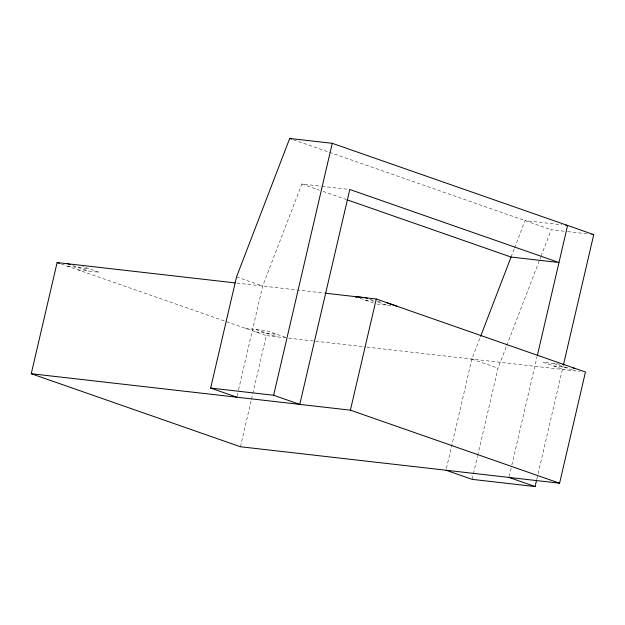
<?xml version="1.0" encoding="UTF-8"?>
<svg xmlns="http://www.w3.org/2000/svg" width="625" height="625" viewBox="0 0 625 625"><rect width="100%" height="100%" fill="white"/><g stroke="black" fill="none" stroke-linecap="round" stroke-linejoin="round"><path stroke-width="0.47" stroke-dasharray="3.12 2.34" d="M237.031 396.25L238.359 390.555M238.578 389.602L262.68 286.047L301.867 184.016L321.039 186.211M240.438 446.75L251.273 400.195M251.492 399.25L252.594 394.5M252.82 393.547L266.305 335.594L285.648 337.805M365.445 300.242L374.172 301.156M386.547 305.109L376.977 301.688M446.445 468.328L471.867 359.07L480.617 336.297M472.148 479.359L473.25 474.609M473.477 473.656L477.453 456.555M477.672 455.609L498.016 368.203L506.414 346.336M509.188 476.469L511.625 466.008M511.844 465.062L537.07 356.656M536.891 478.945L563.219 365.805M511.055 257.047L514.203 248.844M514.555 247.938L525.047 220.609L561.797 224.805M506.766 345.43L540.703 257.062M541.047 256.148L551.195 229.734L566.672 231.5M321.992 186.32L348.836 189.383M567.641 231.609L587.945 233.93M237 283.109L324.039 293.055M67.578 266.219L88.852 268.648M377.055 301.562L380.938 301.93M78.039 269.875L99.312 272.305L82.75 266.523M376.875 304L392.367 305.695M245.383 328.289L266.664 330.719L285.836 337.414M559.695 364.188L543.258 362.312L564.18 369.617M255.844 331.945L277.125 334.375M553.719 365.961L568.227 367.617M288.547 338.133L365.914 346.969M366.883 347.086L579.648 371.383M293.391 139.734L551.195 229.734M301.867 184.016L319.375 190.133M323.062 191.414L346.102 199.461M370 299.25L374.344 300.844M553.898 363.531L574.812 370.828M360.234 298.344L374.164 303.281M236.531 276.914L262.68 286.047M471.867 359.07L498.016 368.203M72.984 265.609L88.672 271.086M256.023 329.508L276.945 336.812M61.477 264.094L266.305 335.594"/><path stroke-width="0.94" d="M325.008 293.164L376.266 299.016L585.453 372.047L559.586 483.203L240.438 446.75L31.25 373.727L57.117 262.57L235.07 282.891M236.812 397.203L210.664 388.07L236.531 276.914L289.711 138.453L332.266 143.312L593.75 234.594L563.438 364.852M210.664 388.07L273.633 395.266L332.266 143.312M354.992 296.586L365.648 297.727L367.367 298.414M31.25 373.727L350.398 410.172L376.266 299.016M386.727 302.672L397.188 306.32M537.297 355.703L567.602 225.469L565.664 225.242M446 470.227L472.148 479.359L535.117 486.547L536.664 479.891M480.617 336.297L511.055 257.047L558.977 262.516L349.789 189.492L299.781 404.391L273.633 395.266M591.812 234.375L593.75 234.594M562.602 364.523L564.531 364.742M573.062 368.172L574.992 368.391M289.711 138.453L291.555 139.094M347.023 199.781L511.055 257.047M355.008 296.516L356.734 297.195M67.758 263.781L70.367 264.695M57.117 262.57L59.734 263.484M350.398 410.172L559.586 483.203M508.969 477.422L535.117 486.547"/></g></svg>
